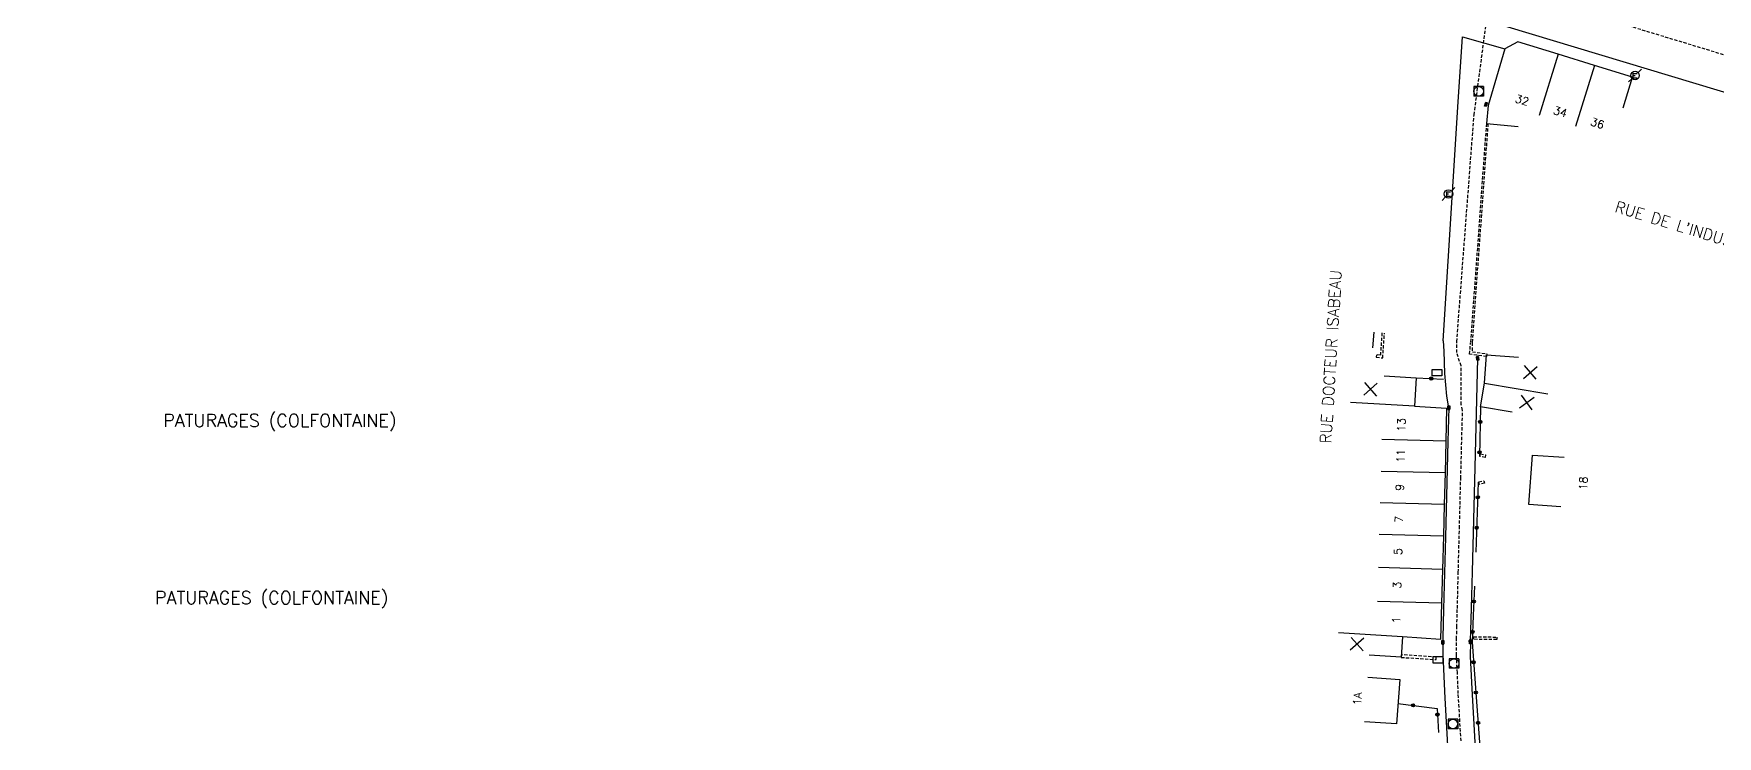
# Model space of a CAD drawing. Header units: millimetres. Extents: x 114000 to 115000, y 122000 to 123000.
# Drawn here: x 114496.8 to 114759.8, y 122214.9 to 122324.6 of the extents above; entities that cross this region are included whole.
import ezdxf
from ezdxf.enums import TextEntityAlignment as Align

# ---------------------------------------------------------------- set-up
doc = ezdxf.new("R2010")
doc.units = ezdxf.units.MM
doc.linetypes.add('DASHED', pattern=[0.75, 0.5, -0.25])
doc.layers.get('0').update_dxf_attribs({"linetype": 'CONTINUOUS'})
for name, color, linetype in [('W0001', 6, 'DASHED'), ('W0008', 7, 'CONTINUOUS'), ('W0100', 7, 'CONTINUOUS'), ('W0112', 1, 'DASHED'), ('W0322', 7, 'CONTINUOUS'), ('W0400', 7, 'CONTINUOUS'), ('W0420', 7, 'CONTINUOUS'), ('W0471', 7, 'CONTINUOUS'), ('W0980', 7, 'CONTINUOUS'), ('W0989', 7, 'CONTINUOUS'), ('W0991', 7, 'CONTINUOUS'), ('W1102', 7, 'CONTINUOUS'), ('W1471', 7, 'CONTINUOUS')]:
    doc.layers.add(name, color=color, linetype=linetype)
doc.styles.get("Standard").update_dxf_attribs({"font": 'romans.shx', "width": 0.85})

# ---------------------------------------------------------------- blocks, each defined once
blk = doc.blocks.new('T420')
for p, q in [((0.75, 0.75), (-0.75, 0.75)), ((-0.75, 0.75), (-0.75, -0.75)), ((0.75, 0.75), (0.75, -0.75)), ((0.75, -0.75), (-0.75, -0.75))]:
    blk.add_line(p, q)
blk.add_ellipse((0, 0), major_axis=(-0.53, 0.53), ratio=1, start_param=3.926991, end_param=10.210176)
blk = doc.blocks.new('T1471')
at = {"color": 0, "linetype": 'Continuous', "flags": 128}
blk.add_lwpolyline([(-0.75, -0.5), (-0.75, 0.5), (0.75, 0.5), (0.75, -0.5), (-0.75, -0.5)], dxfattribs=at)
blk = doc.blocks.new('t991o')
at = {"color": 0, "linetype": 'Continuous'}
for p, q in [((-1, 1), (1, -1)), ((-1, -1), (1, 1))]:
    blk.add_line(p, q, dxfattribs=at)
blk = doc.blocks.new('T400')
for p, q in [((-0.15, 0.3), (0.15, 0.3)), ((-0.15, -0.25), (-0.15, 0.3)), ((-0.15, 0.15), (0.15, 0.15)), ((-0.15, 0), (0.15, 0)), ((0.15, 0.3), (0.15, -0.25)), ((-0.15, -0.15), (0.15, -0.15)), ((-0.15, -0.25), (-0.15, -0.3)), ((-0.15, -0.3), (0.15, -0.3)), ((0.15, -0.3), (0.15, -0.25))]:
    blk.add_line(p, q)
blk = doc.blocks.new('t322o')
at = {"color": 0, "linetype": 'Continuous'}
for radius in [0.25, 0.15]:
    blk.add_circle((0, 0), radius, dxfattribs=at)
blk = doc.blocks.new('T471')
for p, q in [((-0.333334, 0.333334), (-0.333334, -0.333334)), ((-0.333334, 0.333334), (0.333334, 0.333334)), ((-0.333334, 0), (0, 0)), ((0.500001, 0.500001), (1.000002, 1.000002)), ((-0.500001, -0.500001), (-1.000002, -1.000002)), ((-0.333334, -0.333334), (0.333334, -0.333334))]:
    blk.add_line(p, q)
blk.add_ellipse((0, 0), major_axis=(0.471405, 0.471405), ratio=1, start_param=5.4977871438, end_param=11.780972451)

msp = doc.modelspace()

# ---------------------------------------------------------------- linework, layer by layer
at = {"layer": 'W0001'}
for points in [[(115000, 122249.53), (114920.6, 122273.53), (114833.41, 122299.14), (114798.75, 122309.81), (114725.84, 122331.93), (114634.51, 122359.39), (114598.22, 122370.17), (114580.78, 122375.62), (114562.03, 122381.07), (114550.7, 122384.01), (114527.16, 122388.8), (114495.77, 122394.9)], [(114719.06, 122276.53), (114721.76, 122311.96), (114724.46, 122332.34)], [(114719.72, 122214.15), (114719.29, 122221.55), (114719.15, 122224.8), (114719.01, 122227.51), (114719.03, 122230.09), (114719.07, 122231.94), (114719.15, 122234.85), (114719.29, 122240.47), (114719.47, 122247.36), (114719.68, 122255.16), (114719.78, 122258.9), (114719.96, 122265.8), (114719.77, 122266.69), (114719.72, 122272.73), (114719.06, 122274.81), (114719.06, 122276.53)]]:
    msp.add_lwpolyline(points, dxfattribs=at)
at = {"layer": 'W0008', "flags": 128}
msp.add_lwpolyline([(114791.06, 122264.78), (114788.17, 122305.24, 0.1344), (114787.65, 122306.82, 0.1639), (114785.88, 122307.99), (114763.52, 122314.67), (114719.46, 122327.94), (114716.55, 122328.86), (114676.42, 122340.96), (114610.38, 122360.86), (114597.78, 122364.64), (114576.42, 122371.04, 0.009), (114564.63, 122374.45, 0.0059), (114557.88, 122376.1, 0.0055), (114550.97, 122377.67), (114521.32, 122383.97, -0.0143), (114507.54, 122387.24, -0.0155), (114490.24, 122392.7, -0.0143)], format="xyb", dxfattribs=at)
msp.add_lwpolyline([(114716.92, 122276.68), (114719.29, 122313.98), (114719.96, 122324.15), (114726.54, 122322.25)], dxfattribs=at)
at = {"layer": 'W0008'}
for points in [[(114716.92, 122276.68), (114717.05, 122275.04), (114717.12, 122271.53), (114717.43, 122268), (114717.71, 122266.48), (114717.82, 122266.49), (114717.81, 122266.22), (114717.68, 122260.94), (114717.28, 122246), (114717, 122234.74), (114716.89, 122230.28), (114716.88, 122229.56), (114716.9, 122227.66), (114717.17, 122220.82), (114718.04, 122206.03)], [(114722.32, 122274.15), (114722.32, 122273.92), (114721.87, 122256.85), (114721.44, 122240.57), (114721.29, 122234.95), (114721.19, 122231.38), (114721.17, 122229.9), (114721.18, 122229.62), (114721.13, 122227.37), (114721.26, 122225.36), (114721.41, 122222.28), (114722.26, 122207.48)]]:
    msp.add_lwpolyline(points, dxfattribs=at)
at = {"layer": 'W0100', "flags": 128}
msp.add_lwpolyline([(114745.03, 122313.07), (114746.5, 122317.85), (114740.56, 122319.68), (114734.88, 122321.43), (114728.6, 122323.35), (114726.54, 122322.25), (114723.95, 122313.44), (114723.68, 122310.61), (114728.65, 122310.13)], dxfattribs=at)
at = {"layer": 'W0100'}
for points in [[(114727.71, 122265.54), (114722.78, 122266.37), (114723.4, 122270.02), (114723.72, 122274.46), (114728.71, 122274.09)], [(114707.71, 122271.2), (114712.7, 122270.9), (114712.43, 122266.45), (114717.47, 122266.12), (114717.34, 122261.01), (114717.23, 122256.04), (114717.09, 122251.08), (114716.96, 122246.13), (114716.82, 122240.96), (114716.68, 122235.66), (114716.52, 122230.01), (114710.57, 122230.44), (114710.37, 122227.22), (114705.38, 122227.53)], [(114735.32, 122250.74), (114730.33, 122251.08), (114730.86, 122258.81), (114735.85, 122258.47)], [(114705.17, 122224.1), (114710.16, 122223.75), (114709.66, 122216.81), (114704.67, 122217.16)]]:
    msp.add_lwpolyline(points, dxfattribs=at)
at = {"layer": 'W0112'}
for p, q in [((114723.68, 122310.61), (114721.2, 122276.37)), ((114723.93, 122310.58), (114721.45, 122276.36)), ((114707.38, 122277.89), (114707.12, 122274.42)), ((114721.07, 122274.58), (114721.2, 122276.37)), ((114721.45, 122276.36), (114721.49, 122274.93)), ((114707.12, 122274.42), (114706.53, 122274.49)), ((114723.71, 122274.22), (114721.07, 122274.58)), ((114722.67, 122258.61), (114722.75, 122259)), ((114723.49, 122258.45), (114722.67, 122258.61)), ((114722.51, 122254.62), (114723.3, 122254.8)), ((114723.3, 122254.8), (114723.39, 122254.4)), ((114721.67, 122230.03), (114721.68, 122230.43)), ((114725.29, 122229.98), (114721.67, 122230.03)), ((114710.37, 122227.21), (114715.82, 122226.86)), ((114715.82, 122226.86), (114715.84, 122227.26))]:
    msp.add_line(p, q, dxfattribs=at)
for points in [[(114706.53, 122274.49), (114706.49, 122274.09), (114707.49, 122273.98), (114707.77, 122277.85)], [(114721.49, 122274.93), (114723.76, 122274.62), (114723.71, 122274.22)], [(114722.75, 122259), (114723.56, 122258.85), (114723.49, 122258.45)], [(114723.39, 122254.4), (114722.6, 122254.23), (114722.51, 122254.62)], [(114721.68, 122230.43), (114725.3, 122230.38), (114725.29, 122229.98)], [(114715.84, 122227.26), (114710.4, 122227.61), (114710.37, 122227.21)]]:
    msp.add_lwpolyline(points, dxfattribs=at)
at = {"layer": 'W0322'}
for p, q in [((114706.09, 122278.02), (114705.91, 122275.59)), ((114712.7, 122270.9), (114716.99, 122270.65)), ((114722.78, 122266.37), (114722.59, 122258.63)), ((114722.42, 122254.58), (114722.04, 122243.66))]:
    msp.add_line(p, q, dxfattribs=at)
for points in [[(114721.81, 122238.31), (114721.64, 122233.75), (114721.44, 122229.61), (114722.2, 122219.57), (114722.94, 122209.75), (114724.24, 122192.42)], [(114709.87, 122220.01), (114715.99, 122219.22), (114716.19, 122215.47)]]:
    msp.add_lwpolyline(points, dxfattribs=at)
at = {"layer": 'W1102'}
for p, q in [((114734.88, 122321.43), (114731.93, 122311.87)), ((114740.56, 122319.68), (114737.62, 122310.12)), ((114723.4, 122270.02), (114733.26, 122268.36)), ((114712.43, 122266.45), (114702.45, 122267.04)), ((114717.34, 122261.01), (114707.35, 122261.26)), ((114717.23, 122256.04), (114707.23, 122256.26)), ((114717.09, 122251.08), (114707.09, 122251.37)), ((114716.96, 122246.13), (114706.96, 122246.38)), ((114716.82, 122240.96), (114706.82, 122241.23)), ((114716.68, 122235.66), (114706.69, 122235.92)), ((114710.57, 122230.44), (114700.59, 122231.06))]:
    msp.add_line(p, q, dxfattribs=at)

# ---------------------------------------------------------------- block references
at = {"layer": 'W0322'}
for p, rotation in [((114715.07, 122270.76), 356.618686713847), ((114722.72, 122263.99), 268.5940625588419), ((114722.6, 122259.24), 268.5940625588419), ((114722.34, 122252.21), 267.9921489459024), ((114722.17, 122247.46), 267.9921489459024), ((114721.72, 122235.94), 267.8645356538293), ((114721.51, 122231.19), 267.1968981059512), ((114721.68, 122226.45), 274.3464223171633), ((114722.04, 122221.72), 274.3464223171633), ((114712.23, 122219.71), 352.6733476156817), ((114716.04, 122218.27), 273.0681220990236), ((114722.39, 122216.98), 274.2974543310823)]:
    msp.add_blockref('t322o', p, dxfattribs=dict(at, rotation=rotation))
at = {"layer": 'W0400'}
for p, rotation in [((114723.61, 122313.57), 163.2485959829105), ((114722.32, 122273.92), 181.8882446294649), ((114717.81, 122266.22), 358.2992248535156), ((114716.88, 122229.56), 359.1120300292968), ((114721.18, 122229.62), 182.4721984867259)]:
    msp.add_blockref('T400', p, dxfattribs=dict(at, rotation=rotation))
at = {"layer": 'W0420'}
for p in [(114722.48, 122315.64), (114718.63, 122226.25), (114718.45, 122216.81)]:
    msp.add_blockref('T420', p, dxfattribs=at)
at = {"layer": 'W0471'}
for p in [(114746.9, 122318.1), (114717.77, 122299.6)]:
    msp.add_blockref('T471', p, dxfattribs=at)
at = {"layer": 'W0991'}
for p, rotation in [((114730.54, 122271.72), 85.77697197446145), ((114705.58, 122269.09), 266.569144235326), ((114729.99, 122267.03), 80.42669139086576), ((114703.48, 122229.27), 266.4473372669855)]:
    msp.add_blockref('t991o', p, dxfattribs=dict(at, rotation=rotation))
at = {"layer": 'W1471'}
for p in [(114715.96, 122271.68), (114716.14, 122226.83)]:
    msp.add_blockref('T1471', p, dxfattribs=at)

# ---------------------------------------------------------------- texts
at = {"layer": 'W0980'}
for p in [(114535.25, 122264.08), (114533.98, 122236.4)]:
    msp.add_text('PATURAGES (COLFONTAINE)', height=2, dxfattribs=at).set_placement(p, align=Align.MIDDLE)
at = {"layer": 'W0989'}
for s, rotation, p in [("RUE DE L'INDUSTRIE", 342.9278, (114755.26, 122294.2)), ('RUE DOCTEUR ISABEAU', 86.5144, (114699.38, 122274.16))]:
    msp.add_text(s, height=1.75, rotation=rotation, dxfattribs=at).set_placement(p, align=Align.MIDDLE)
at = {"layer": 'W0991'}
for s, rotation, p in [('32', 342.9967, (114729.25, 122314.26)), ('34', 342.8857, (114735.22, 122312.43)), ('36', 342.8788, (114741.03, 122310.64)), ('13', 88.713, (114710.41, 122263.53)), ('11', 88.713, (114710.29, 122258.68)), ('18', 86.0907, (114738.82, 122254.39)), ('9', 88.3432, (114710.16, 122253.76)), ('7', 88.5388, (114710.03, 122248.78)), ('5', 88.4437, (114709.89, 122243.73)), ('3', 88.5001, (114709.75, 122238.49)), ('1', 88.3557, (114709.6, 122233.04)), ('1A', 86.2654, (114703.55, 122220.74))]:
    msp.add_text(s, height=1.25, rotation=rotation, dxfattribs=at).set_placement(p, align=Align.MIDDLE)

doc.saveas('drawing.dxf')
